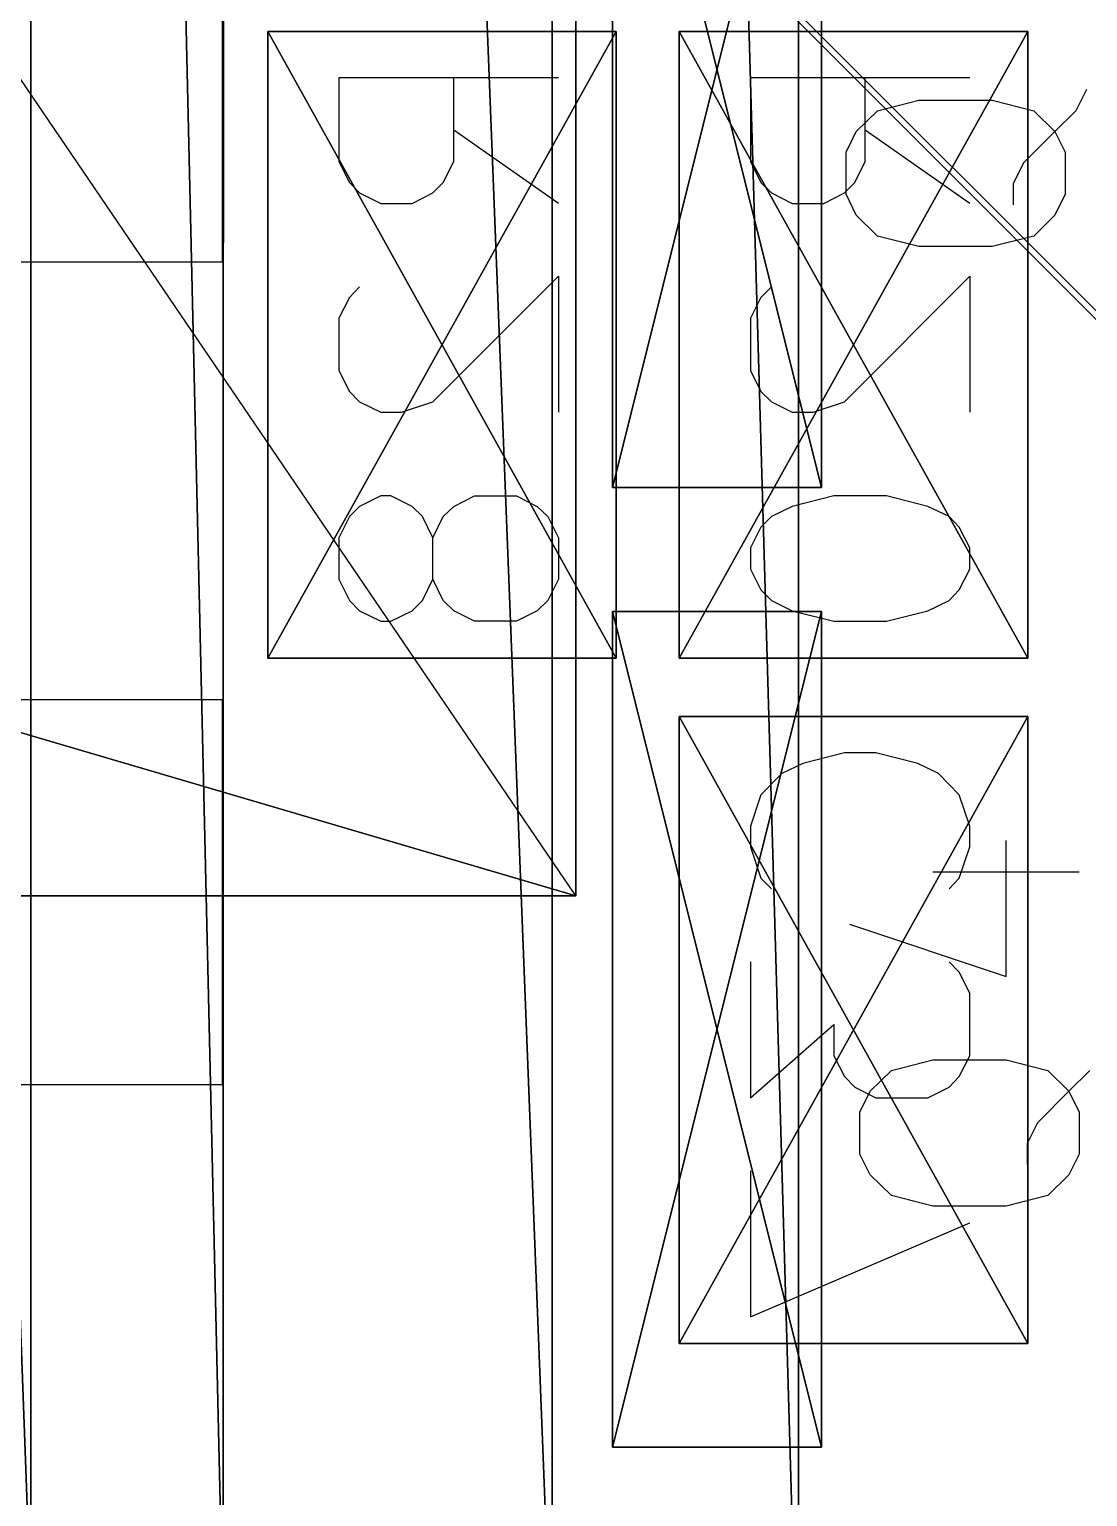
# Model space of a CAD drawing. Header units: metres. Extents: x 0 to 132, y 0 to 132.
# Drawn here: x 72.27 to 76.13, y 51.07 to 56.43 of the extents above; entities that cross this region are included whole.
import ezdxf

# ---------------------------------------------------------------- set-up
doc = ezdxf.new("R2010")
doc.units = ezdxf.units.M

msp = doc.modelspace()

# ---------------------------------------------------------------- linework, layer by layer
at = {"layer": 'Group#119'}
msp.add_line((65.779, 65.7832, 8), (94.0632, 37.4989, 8), dxfattribs=at)
at = {"layer": 'Group#28'}
for p, q in [((72.9771, 55.578, 6.5), (72.9771, 56.9809, 6.5)), ((74.4128, 56.4186, 6.5), (73.1425, 56.4186, 6.5)), ((73.1425, 56.4186, 6.5), (73.1425, 54.1325, 6.5)), ((74.4128, 54.1325, 6.5), (74.4128, 56.4186, 6.5)), ((74.6431, 56.4186, 6.5), (74.6431, 54.1325, 6.5)), ((75.9135, 56.4186, 6.5), (74.6431, 56.4186, 6.5)), ((75.9135, 54.1325, 6.5), (75.9135, 56.4186, 6.5)), ((73.4014, 56.2491, 6.5), (73.4014, 55.9446, 6.5)), ((73.8205, 56.2491, 6.5), (73.4014, 56.2491, 6.5)), ((74.2022, 56.2491, 6.5), (73.8205, 56.2491, 6.5)), ((73.8205, 56.059, 6.5), (73.8205, 56.2491, 6.5)), ((74.9022, 56.2491, 6.5), (74.9022, 55.9446, 6.5)), ((75.3213, 56.2491, 6.5), (74.9022, 56.2491, 6.5)), ((75.703, 56.2491, 6.5), (75.3213, 56.2491, 6.5)), ((75.3213, 56.059, 6.5), (75.3213, 56.2491, 6.5)), ((74.2022, 55.7916, 6.5), (73.8205, 56.059, 6.5)), ((73.8205, 55.9446, 6.5), (73.8205, 56.059, 6.5)), ((75.703, 55.7916, 6.5), (75.3213, 56.059, 6.5)), ((75.3213, 55.9446, 6.5), (75.3213, 56.059, 6.5)), ((73.4014, 55.9446, 6.5), (73.4403, 55.8674, 6.5)), ((73.7817, 55.8674, 6.5), (73.8205, 55.9446, 6.5)), ((74.9022, 55.9446, 6.5), (74.941, 55.8674, 6.5)), ((75.2838, 55.8674, 6.5), (75.3213, 55.9446, 6.5)), ((73.4403, 55.8674, 6.5), (73.4773, 55.8302, 6.5)), ((73.7447, 55.8302, 6.5), (73.7817, 55.8674, 6.5)), ((74.941, 55.8674, 6.5), (74.9794, 55.8302, 6.5)), ((75.2454, 55.8302, 6.5), (75.2838, 55.8674, 6.5)), ((73.4773, 55.8302, 6.5), (73.5545, 55.7916, 6.5)), ((73.6689, 55.7916, 6.5), (73.7447, 55.8302, 6.5)), ((74.9794, 55.8302, 6.5), (75.0552, 55.7916, 6.5)), ((75.1696, 55.7916, 6.5), (75.2454, 55.8302, 6.5)), ((73.5545, 55.7916, 6.5), (73.6689, 55.7916, 6.5)), ((75.0552, 55.7916, 6.5), (75.1696, 55.7916, 6.5)), ((69.5786, 55.578, 6.5), (72.9771, 55.578, 6.5)), ((73.7447, 55.0681, 6.5), (74.2022, 55.5257, 6.5)), ((74.2022, 55.5257, 6.5), (74.2022, 55.0296, 6.5)), ((75.2454, 55.0681, 6.5), (75.703, 55.5257, 6.5)), ((75.703, 55.5257, 6.5), (75.703, 55.0296, 6.5)), ((73.4403, 55.4485, 6.5), (73.4014, 55.3727, 6.5)), ((73.4773, 55.4871, 6.5), (73.4403, 55.4485, 6.5)), ((74.941, 55.4485, 6.5), (74.9022, 55.3727, 6.5)), ((74.9794, 55.4871, 6.5), (74.941, 55.4485, 6.5)), ((73.4014, 55.3727, 6.5), (73.4014, 55.1825, 6.5)), ((74.9022, 55.3727, 6.5), (74.9022, 55.1825, 6.5)), ((73.4014, 55.1825, 6.5), (73.4403, 55.1054, 6.5)), ((74.9022, 55.1825, 6.5), (74.941, 55.1054, 6.5)), ((73.4403, 55.1054, 6.5), (73.4773, 55.0681, 6.5)), ((73.4773, 55.0681, 6.5), (73.5545, 55.0296, 6.5)), ((73.6305, 55.0296, 6.5), (73.7447, 55.0681, 6.5)), ((74.941, 55.1054, 6.5), (74.9794, 55.0681, 6.5)), ((74.9794, 55.0681, 6.5), (75.0552, 55.0296, 6.5)), ((75.1311, 55.0296, 6.5), (75.2454, 55.0681, 6.5)), ((73.5545, 55.0296, 6.5), (73.6305, 55.0296, 6.5)), ((75.0552, 55.0296, 6.5), (75.1311, 55.0296, 6.5)), ((73.5545, 54.725, 6.5), (73.4773, 54.6864, 6.5)), ((73.5915, 54.725, 6.5), (73.5545, 54.725, 6.5)), ((73.6689, 54.6864, 6.5), (73.5915, 54.725, 6.5)), ((73.8205, 54.6864, 6.5), (73.8964, 54.725, 6.5)), ((73.8964, 54.725, 6.5), (74.049, 54.725, 6.5)), ((74.049, 54.725, 6.5), (74.125, 54.6864, 6.5)), ((75.2066, 54.725, 6.5), (75.0552, 54.6864, 6.5)), ((75.3981, 54.725, 6.5), (75.2066, 54.725, 6.5)), ((75.5499, 54.6864, 6.5), (75.3981, 54.725, 6.5)), ((73.4403, 54.6492, 6.5), (73.4014, 54.572, 6.5)), ((73.4773, 54.6864, 6.5), (73.4403, 54.6492, 6.5)), ((73.7062, 54.6492, 6.5), (73.6689, 54.6864, 6.5)), ((73.7447, 54.572, 6.5), (73.7062, 54.6492, 6.5)), ((73.7447, 54.572, 6.5), (73.7817, 54.6492, 6.5)), ((73.7817, 54.6492, 6.5), (73.8205, 54.6864, 6.5)), ((74.125, 54.6864, 6.5), (74.1634, 54.6492, 6.5)), ((74.1634, 54.6492, 6.5), (74.2022, 54.572, 6.5)), ((74.9794, 54.6492, 6.5), (74.941, 54.6106, 6.5)), ((75.0552, 54.6864, 6.5), (74.9794, 54.6492, 6.5)), ((75.6271, 54.6492, 6.5), (75.5499, 54.6864, 6.5)), ((75.6641, 54.6106, 6.5), (75.6271, 54.6492, 6.5)), ((74.941, 54.6106, 6.5), (74.9022, 54.5348, 6.5)), ((75.703, 54.5348, 6.5), (75.6641, 54.6106, 6.5)), ((73.4014, 54.572, 6.5), (73.4014, 54.4205, 6.5)), ((73.7447, 54.4205, 6.5), (73.7447, 54.572, 6.5)), ((74.2022, 54.572, 6.5), (74.2022, 54.4205, 6.5)), ((74.9022, 54.5348, 6.5), (74.9022, 54.4577, 6.5)), ((75.703, 54.4577, 6.5), (75.703, 54.5348, 6.5)), ((74.9022, 54.4577, 6.5), (74.941, 54.3819, 6.5)), ((75.6641, 54.3819, 6.5), (75.703, 54.4577, 6.5)), ((73.4014, 54.4205, 6.5), (73.4403, 54.3433, 6.5)), ((73.7062, 54.3433, 6.5), (73.7447, 54.4205, 6.5)), ((73.7817, 54.3433, 6.5), (73.7447, 54.4205, 6.5)), ((74.2022, 54.4205, 6.5), (74.1634, 54.3433, 6.5)), ((74.941, 54.3819, 6.5), (74.9794, 54.3433, 6.5)), ((75.6271, 54.3433, 6.5), (75.6641, 54.3819, 6.5)), ((73.4403, 54.3433, 6.5), (73.4773, 54.3061, 6.5)), ((73.6689, 54.3061, 6.5), (73.7062, 54.3433, 6.5)), ((73.8205, 54.3061, 6.5), (73.7817, 54.3433, 6.5)), ((74.1634, 54.3433, 6.5), (74.125, 54.3061, 6.5)), ((74.9794, 54.3433, 6.5), (75.0552, 54.3061, 6.5)), ((75.5499, 54.3061, 6.5), (75.6271, 54.3433, 6.5)), ((73.4773, 54.3061, 6.5), (73.5545, 54.2675, 6.5)), ((73.5545, 54.2675, 6.5), (73.5915, 54.2675, 6.5)), ((73.5915, 54.2675, 6.5), (73.6689, 54.3061, 6.5)), ((73.8964, 54.2675, 6.5), (73.8205, 54.3061, 6.5)), ((74.049, 54.2675, 6.5), (73.8964, 54.2675, 6.5)), ((74.125, 54.3061, 6.5), (74.049, 54.2675, 6.5)), ((75.0552, 54.3061, 6.5), (75.2066, 54.2675, 6.5)), ((75.2066, 54.2675, 6.5), (75.3981, 54.2675, 6.5)), ((75.3981, 54.2675, 6.5), (75.5499, 54.3061, 6.5)), ((73.1425, 54.1325, 6.5), (74.4128, 54.1325, 6.5)), ((74.6431, 54.1325, 6.5), (75.9135, 54.1325, 6.5)), ((72.9771, 53.9809, 6.5), (69.5786, 53.9809, 6.5)), ((72.9771, 52.578, 6.5), (72.9771, 53.9809, 6.5)), ((74.6431, 53.9202, 6.5), (74.6431, 51.6341, 6.5)), ((75.9135, 53.9202, 6.5), (74.6431, 53.9202, 6.5)), ((75.9135, 51.6341, 6.5), (75.9135, 53.9202, 6.5)), ((75.2454, 53.7879, 6.5), (75.0938, 53.749, 6.5)), ((75.3597, 53.7879, 6.5), (75.2454, 53.7879, 6.5)), ((75.5129, 53.749, 6.5), (75.3597, 53.7879, 6.5)), ((75.0938, 53.749, 6.5), (75.0164, 53.7121, 6.5)), ((75.5887, 53.7121, 6.5), (75.5129, 53.749, 6.5)), ((75.0164, 53.7121, 6.5), (74.941, 53.635, 6.5)), ((75.6641, 53.635, 6.5), (75.5887, 53.7121, 6.5)), ((74.941, 53.635, 6.5), (74.9022, 53.5206, 6.5)), ((75.703, 53.5206, 6.5), (75.6641, 53.635, 6.5)), ((74.9022, 53.5206, 6.5), (74.9022, 53.4448, 6.5)), ((75.703, 53.4448, 6.5), (75.703, 53.5206, 6.5)), ((74.9022, 53.4448, 6.5), (74.941, 53.3304, 6.5)), ((75.6641, 53.3304, 6.5), (75.703, 53.4448, 6.5)), ((74.941, 53.3304, 6.5), (74.9794, 53.2918, 6.5)), ((75.6271, 53.2918, 6.5), (75.6641, 53.3304, 6.5)), ((74.9022, 53.0259, 6.5), (74.9022, 52.5298, 6.5)), ((75.6641, 52.9873, 6.5), (75.6271, 53.0259, 6.5)), ((75.703, 52.9112, 6.5), (75.6641, 52.9873, 6.5)), ((75.703, 52.6827, 6.5), (75.703, 52.9112, 6.5)), ((74.9022, 52.5298, 6.5), (75.2066, 52.7971, 6.5)), ((75.2066, 52.7971, 6.5), (75.2066, 52.6827, 6.5)), ((75.2066, 52.6827, 6.5), (75.2454, 52.607, 6.5)), ((75.6641, 52.607, 6.5), (75.703, 52.6827, 6.5)), ((75.2454, 52.607, 6.5), (75.2838, 52.5684, 6.5)), ((75.6271, 52.5684, 6.5), (75.6641, 52.607, 6.5)), ((69.5786, 52.578, 6.5), (72.9771, 52.578, 6.5)), ((75.2838, 52.5684, 6.5), (75.3597, 52.5298, 6.5)), ((75.5499, 52.5298, 6.5), (75.6271, 52.5684, 6.5)), ((75.3597, 52.5298, 6.5), (75.5499, 52.5298, 6.5)), ((74.9022, 52.2638, 6.5), (74.9022, 51.7305, 6.5)), ((74.9022, 51.7305, 6.5), (75.703, 52.0733, 6.5)), ((74.6431, 51.6341, 6.5), (75.9135, 51.6341, 6.5))]:
    msp.add_line(p, q, dxfattribs=at)
at = {"layer": 'Group#32'}
msp.add_line((65.7659, 65.7659, 8), (94.0501, 37.4817, 8), dxfattribs=at)
at = {"layer": 'Group#5'}
for p, q in [((74.3994, 54.7553, 8), (74.3994, 57.8036, 8)), ((75.1615, 57.8036, 8), (75.1615, 54.7553, 8)), ((76.1275, 56.2064, 8), (76.0889, 56.1292, 8)), ((75.3654, 56.1292, 8), (75.517, 56.1678, 8)), ((75.517, 56.1678, 8), (75.7843, 56.1678, 8)), ((75.7843, 56.1678, 8), (75.9359, 56.1292, 8)), ((75.2882, 56.0535, 8), (75.3654, 56.1292, 8)), ((75.9359, 56.1292, 8), (76.0131, 56.0535, 8)), ((76.0889, 56.1292, 8), (76.0131, 56.0535, 8)), ((75.251, 55.9777, 8), (75.2882, 56.0535, 8)), ((76.0131, 56.0535, 8), (75.8987, 55.9391, 8)), ((76.0131, 56.0535, 8), (76.0503, 55.9777, 8)), ((75.251, 55.8247, 8), (75.251, 55.9777, 8)), ((76.0503, 55.9777, 8), (76.0503, 55.8247, 8)), ((75.8987, 55.9391, 8), (75.8601, 55.8633, 8)), ((75.2882, 55.7489, 8), (75.251, 55.8247, 8)), ((75.8601, 55.8633, 8), (75.8601, 55.7861, 8)), ((76.0503, 55.8247, 8), (76.0131, 55.7489, 8)), ((75.3654, 55.6717, 8), (75.2882, 55.7489, 8)), ((76.0131, 55.7489, 8), (75.9359, 55.6717, 8)), ((75.517, 55.6345, 8), (75.3654, 55.6717, 8)), ((75.9359, 55.6717, 8), (75.7843, 55.6345, 8)), ((75.7843, 55.6345, 8), (75.517, 55.6345, 8)), ((75.1615, 54.7553, 8), (74.3994, 54.7553, 8)), ((74.3994, 51.2551, 8), (74.3994, 54.3033, 8)), ((74.3994, 54.3033, 8), (75.1615, 54.3033, 8)), ((75.1615, 54.3033, 8), (75.1615, 51.2551, 8)), ((75.8353, 52.9721, 8), (75.8353, 53.4682, 8)), ((75.568, 53.3539, 8), (76.1013, 53.3539, 8)), ((75.2634, 53.1623, 8), (75.8353, 52.9721, 8)), ((75.4164, 52.629, 8), (75.568, 52.6676, 8)), ((75.568, 52.6676, 8), (75.8353, 52.6676, 8)), ((75.8353, 52.6676, 8), (75.9869, 52.629, 8)), ((75.3392, 52.5532, 8), (75.4164, 52.629, 8)), ((75.9869, 52.629, 8), (76.0641, 52.5532, 8)), ((76.1399, 52.629, 8), (76.0641, 52.5532, 8)), ((75.302, 52.4774, 8), (75.3392, 52.5532, 8)), ((76.0641, 52.5532, 8), (75.9497, 52.4388, 8)), ((76.0641, 52.5532, 8), (76.1013, 52.4774, 8)), ((75.302, 52.3245, 8), (75.302, 52.4774, 8)), ((76.1013, 52.4774, 8), (76.1013, 52.3245, 8)), ((75.9497, 52.4388, 8), (75.9111, 52.363, 8)), ((75.9111, 52.363, 8), (75.9111, 52.2859, 8)), ((75.3392, 52.2487, 8), (75.302, 52.3245, 8)), ((76.1013, 52.3245, 8), (76.0641, 52.2487, 8)), ((75.4164, 52.1729, 8), (75.3392, 52.2487, 8)), ((76.0641, 52.2487, 8), (75.9869, 52.1729, 8)), ((75.568, 52.1343, 8), (75.4164, 52.1729, 8)), ((75.8353, 52.1343, 8), (75.568, 52.1343, 8)), ((75.9869, 52.1729, 8), (75.8353, 52.1343, 8)), ((75.1615, 51.2551, 8), (74.3994, 51.2551, 8))]:
    msp.add_line(p, q, dxfattribs=at)
at = {"layer": 'Group#94'}
msp.add_line((74.2659, 53.2659, 16), (65.7659, 65.7659, 16), dxfattribs=at)

# ---------------------------------------------------------------- meshes
at = {"layer": 'Group#103'}
mesh = msp.add_polyface(dxfattribs=at)
corners = [(66.7898, 44.2877, 8), (66.7802, 87.783, 8), (66.7802, 43.7819, 8), (66.7898, 87.2704, 8), (66.7995, 44.5798, 8), (66.7995, 86.9782, 8), (66.8174, 44.8995, 8), (66.8174, 86.6587, 8), (66.8477, 45.2482, 8), (80.7798, 60.3888, 8), (81.1794, 47.8802, 8), (80.8817, 59.2767, 8), (80.981, 58.5753, 8), (81.1822, 57.3764, 8), (82.2791, 47.2808, 8), (81.382, 56.4779, 8), (82.1286, 48.9336, 8), (81.7816, 54.9758, 8), (82.1826, 53.7769, 8), (82.1456, 49.063, 8), (82.1956, 49.1836, 8), (82.4817, 52.9776, 8), (82.275, 49.2872, 8), (82.3786, 49.3666, 8), (82.4992, 49.4166, 8), (82.9819, 51.776, 8), (82.6286, 49.4336, 8), (82.758, 49.4166, 8), (82.8786, 49.3666, 8), (82.9821, 49.2872, 8), (83.6806, 50.3759, 8), (83.0616, 49.1836, 8), (83.1115, 49.063, 8), (64.7779, 43.7819, 8), (66.7802, 25.7819, 8), (64.7779, 87.783, 8), (66.7802, 105.7819, 8), (64.6592, 85.8303, 8), (64.6592, 45.7277, 8), (64.709, 45.2482, 8), (64.709, 86.3097, 8), (64.7408, 44.8995, 8), (64.7408, 86.6587, 8), (64.7588, 44.5798, 8), (64.7588, 86.9782, 8), (64.7682, 44.2877, 8), (64.7682, 87.2704, 8)]
mesh.append_faces([[corners[k] for k in face] for face in [(0, 1, 2), (9, 10, 11), (11, 10, 12), (12, 10, 13), (13, 14, 15), (15, 16, 17), (18, 20, 21), (21, 24, 25), (25, 29, 30)]], dxfattribs={"vtx0": -1, "vtx1": -1})
mesh.append_faces([[corners[k] for k in face] for face in [(15, 14, 16), (33, 34, 35)]], dxfattribs={"vtx0": -1, "vtx1": -1, "vtx2": -1})
mesh.append_faces([[corners[k] for k in face] for face in [(3, 0, 4), (5, 4, 6), (7, 6, 8), (13, 10, 14), (16, 18, 17), (18, 16, 19), (18, 19, 20), (21, 20, 22), (21, 22, 23), (21, 23, 24), (25, 24, 26), (25, 26, 27), (25, 27, 28), (25, 28, 29), (30, 29, 31), (30, 31, 32), (36, 34, 2), (37, 38, 39), (40, 39, 41), (42, 41, 43), (44, 43, 45), (46, 45, 33)]], dxfattribs={"vtx0": -1, "vtx2": -1})
mesh = msp.add_polyface(dxfattribs=at)
corners = [(81.1822, 83.6804, 6.5), (80.7798, 71.1691, 6.5), (79.7821, 82.9834, 6.5), (80.879, 72.2786, 6.5), (80.9782, 72.98, 6.5), (81.1794, 74.1791, 6.5), (81.3792, 75.0786, 6.5), (82.2818, 84.2798, 6.5), (82.1286, 82.6327, 6.5), (81.7789, 76.5793, 6.5), (82.1799, 77.7784, 6.5), (82.1456, 82.5033, 6.5), (82.1956, 82.3827, 6.5), (82.4803, 78.5775, 6.5), (82.275, 82.2792, 6.5), (82.3786, 82.1997, 6.5), (82.4992, 82.1498, 6.5), (82.9805, 79.7795, 6.5), (82.6286, 82.1327, 6.5), (82.758, 82.1498, 6.5), (82.8786, 82.1997, 6.5), (82.9821, 82.2792, 6.5), (83.6792, 81.1792, 6.5), (83.0616, 82.3827, 6.5), (83.1115, 82.5033, 6.5), (66.7898, 87.2704, 6.5), (66.7802, 43.7819, 6.5), (66.7802, 87.783, 6.5), (66.7898, 44.2877, 6.5), (66.7995, 86.9782, 6.5), (66.7995, 44.5798, 6.5), (66.8174, 86.6587, 6.5), (66.8174, 44.8995, 6.5), (66.8477, 86.3097, 6.5), (64.7779, 87.783, 6.5), (66.7802, 105.7819, 6.5), (64.7779, 43.7819, 6.5), (66.7802, 25.7819, 6.5), (64.709, 45.2482, 6.5), (64.709, 86.3097, 6.5), (64.7408, 86.6587, 6.5), (64.7408, 44.8995, 6.5), (64.7588, 86.9782, 6.5), (64.7588, 44.5798, 6.5), (64.7682, 87.2704, 6.5), (64.7682, 44.2877, 6.5)]
mesh.append_faces([[corners[k] for k in face] for face in [(0, 1, 2), (1, 0, 3), (3, 0, 4), (4, 0, 5), (5, 0, 6), (6, 8, 9), (10, 12, 13), (13, 16, 17), (17, 21, 22), (25, 26, 27)]], dxfattribs={"vtx0": -1, "vtx1": -1})
mesh.append_faces([[corners[k] for k in face] for face in [(6, 7, 8), (34, 35, 36)]], dxfattribs={"vtx0": -1, "vtx1": -1, "vtx2": -1})
mesh.append_faces([[corners[k] for k in face] for face in [(6, 0, 7), (8, 10, 9), (10, 8, 11), (10, 11, 12), (13, 12, 14), (13, 14, 15), (13, 15, 16), (17, 16, 18), (17, 18, 19), (17, 19, 20), (17, 20, 21), (22, 21, 23), (22, 23, 24), (28, 25, 29), (30, 29, 31), (32, 31, 33), (37, 35, 27), (38, 39, 40), (41, 40, 42), (43, 42, 44), (45, 44, 34)]], dxfattribs={"vtx0": -1, "vtx2": -1})
mesh = msp.add_polyface(dxfattribs=at)
corners = [(66.8477, 45.2482, 6.5), (66.8477, 86.3097, 6.5), (66.8987, 85.8303, 6.5), (66.8987, 45.7277, 6.5), (66.9703, 85.3092, 6.5), (66.9703, 46.2486, 6.5), (67.0393, 84.9, 6.5), (67.0393, 46.6579, 6.5), (67.0999, 84.5804, 6.5), (67.0999, 46.9776, 6.5), (67.2088, 84.0802, 6.5), (67.2088, 47.4779, 6.5), (67.3493, 83.5386, 6.5), (67.3493, 48.0194, 6.5), (67.4472, 83.2494, 6.5), (67.4472, 48.3088, 6.5), (67.5395, 83.0289, 6.5), (67.5395, 48.5293, 6.5), (67.6993, 82.7189, 6.5), (67.6993, 48.8394, 6.5), (67.8688, 82.4391, 6.5), (67.8688, 49.1188, 6.5), (68.07, 82.1592, 6.5), (68.07, 49.3989, 6.5), (68.2478, 81.9484, 6.5), (68.2478, 49.6097, 6.5), (68.3801, 81.8093, 6.5), (68.3801, 49.7489, 6.5), (68.5579, 81.6397, 6.5), (68.5579, 49.9198, 6.5), (68.7108, 81.5101, 6.5), (68.7108, 50.0493, 6.5), (68.8776, 81.3792, 6.5), (68.8776, 50.1788, 6.5), (69.0994, 81.2304, 6.5), (69.0994, 50.3277, 6.5), (69.2786, 81.1189, 6.5), (69.2786, 50.4393, 6.5), (69.4591, 81.0294, 6.5), (69.4591, 50.5289, 6.5), (69.6396, 80.9587, 6.5), (69.6396, 50.6005, 6.5), (69.929, 80.879, 6.5), (69.929, 50.6791, 6.5), (70.1688, 80.8392, 6.5), (70.1688, 50.719, 6.5), (70.6484, 80.788, 6.5), (70.6484, 50.77, 6.5), (70.9887, 80.781, 6.5), (70.9887, 50.7783, 6.5), (71.1693, 80.781, 6.5), (71.1693, 50.7783, 6.5), (72.2813, 80.8819, 6.5), (72.98, 50.5798, 6.5), (72.9828, 80.981, 6.5), (74.1789, 50.3786, 6.5), (74.1817, 81.1822, 6.5), (75.0774, 50.1788, 6.5), (75.0802, 81.3821, 6.5), (76.5795, 49.7792, 6.5), (76.5822, 81.7814, 6.5), (77.7784, 49.3782, 6.5), (77.7811, 82.1826, 6.5), (64.5877, 46.2486, 6.5), (64.5877, 85.3092, 6.5), (64.6592, 85.8303, 6.5), (64.6592, 45.7277, 6.5), (64.709, 86.3097, 6.5)]
mesh.append_faces([[corners[k] for k in face] for face in [(0, 1, 2), (3, 2, 4), (5, 4, 6), (7, 6, 8), (9, 8, 10), (11, 10, 12), (13, 12, 14), (15, 14, 16), (17, 16, 18), (19, 18, 20), (21, 20, 22), (23, 22, 24), (25, 24, 26), (27, 26, 28), (29, 28, 30), (31, 30, 32), (33, 32, 34), (35, 34, 36), (37, 36, 38), (39, 38, 40), (41, 40, 42), (43, 42, 44), (45, 44, 46), (47, 46, 48), (49, 48, 50), (51, 50, 52), (53, 52, 54), (55, 54, 56), (57, 56, 58), (59, 58, 60), (61, 60, 62), (63, 64, 65), (66, 65, 67)]], dxfattribs={"vtx0": -1, "vtx2": -1})
mesh = msp.add_polyface(dxfattribs=at)
corners = [(66.8477, 86.3097, 8), (66.8477, 45.2482, 8), (66.8987, 45.7277, 8), (66.8987, 85.8303, 8), (66.9703, 46.2486, 8), (66.9703, 85.3092, 8), (67.0393, 46.6579, 8), (67.0393, 84.9, 8), (67.0999, 46.9776, 8), (67.0999, 84.5804, 8), (67.2088, 47.4779, 8), (67.2088, 84.0802, 8), (67.3493, 48.0194, 8), (67.3493, 83.5386, 8), (67.4472, 48.3088, 8), (67.4472, 83.2494, 8), (67.5395, 48.5293, 8), (67.5395, 83.0289, 8), (67.6993, 48.8394, 8), (67.6993, 82.7189, 8), (67.8688, 49.1188, 8), (67.8688, 82.4391, 8), (68.07, 49.3989, 8), (68.07, 82.1592, 8), (68.2478, 49.6097, 8), (68.2478, 81.9484, 8), (68.3801, 49.7489, 8), (68.3801, 81.8093, 8), (68.5579, 49.9198, 8), (68.5579, 81.6397, 8), (68.7108, 50.0493, 8), (68.7108, 81.5101, 8), (68.8776, 50.1788, 8), (68.8776, 81.3792, 8), (69.0994, 50.3277, 8), (69.0994, 81.2304, 8), (69.2786, 50.4393, 8), (69.2786, 81.1189, 8), (69.4591, 50.5289, 8), (69.4591, 81.0294, 8), (69.6396, 50.6005, 8), (69.6396, 80.9587, 8), (69.929, 50.6791, 8), (69.929, 80.879, 8), (70.1688, 50.719, 8), (70.1688, 80.8392, 8), (70.6484, 50.77, 8), (70.6484, 80.788, 8), (70.9887, 50.7783, 8), (70.9887, 80.781, 8), (71.1693, 50.7783, 8), (71.1693, 80.781, 8), (72.2786, 50.6791, 8), (72.2813, 80.8819, 8), (72.98, 50.5798, 8), (72.9828, 80.981, 8), (74.1789, 50.3786, 8), (74.1817, 81.1822, 8), (75.0774, 50.1788, 8), (75.0802, 81.3821, 8), (76.5795, 49.7792, 8), (76.5822, 81.7814, 8), (77.7784, 49.3782, 8), (77.7811, 82.1826, 8), (78.5776, 49.0791, 8), (64.5877, 85.3092, 8), (64.5877, 46.2486, 8), (64.6592, 45.7277, 8)]
mesh.append_faces([[corners[k] for k in face] for face in [(0, 1, 2), (3, 2, 4), (5, 4, 6), (7, 6, 8), (9, 8, 10), (11, 10, 12), (13, 12, 14), (15, 14, 16), (17, 16, 18), (19, 18, 20), (21, 20, 22), (23, 22, 24), (25, 24, 26), (27, 26, 28), (29, 28, 30), (31, 30, 32), (33, 32, 34), (35, 34, 36), (37, 36, 38), (39, 38, 40), (41, 40, 42), (43, 42, 44), (45, 44, 46), (47, 46, 48), (49, 48, 50), (51, 50, 52), (53, 52, 54), (55, 54, 56), (57, 56, 58), (59, 58, 60), (61, 60, 62), (63, 62, 64), (65, 66, 67)]], dxfattribs={"vtx0": -1, "vtx2": -1})
mesh = msp.add_polyface(dxfattribs=at)
corners = [(69.6396, 80.9587, 8), (69.929, 50.6791, 8), (69.929, 80.879, 8), (70.1688, 50.719, 8), (70.1688, 80.8392, 8), (70.6484, 50.77, 8), (70.6484, 80.788, 8), (70.9887, 50.7783, 8), (70.9887, 80.781, 8), (71.1693, 50.7783, 8), (71.1693, 80.781, 8), (72.2786, 50.6791, 8), (72.2813, 80.8819, 8), (72.98, 50.5798, 8), (72.9828, 80.981, 8), (74.1789, 50.3786, 8), (74.1817, 81.1822, 8), (75.0774, 50.1788, 8), (75.0802, 81.3821, 8), (76.5795, 49.7792, 8), (76.5822, 81.7814, 8), (77.7784, 49.3782, 8), (77.7811, 82.1826, 8), (78.5776, 49.0791, 8), (78.5804, 82.4817, 8), (79.7793, 48.5775, 8), (79.7821, 82.9834, 8), (80.7798, 70.9889, 8), (80.788, 60.9097, 8), (80.788, 70.6484, 8), (80.839, 61.3906, 8), (80.839, 70.1686, 8), (80.879, 61.629, 8), (80.879, 69.929, 8), (80.9579, 61.9184, 8), (80.9579, 69.6395, 8), (81.0292, 62.0989, 8), (81.0292, 69.4591, 8), (81.1188, 62.2795, 8), (81.1188, 69.2786, 8), (81.2304, 62.46, 8), (81.2304, 69.0994, 8), (81.3792, 62.6805, 8), (81.3792, 68.8774, 8), (81.5088, 62.8486, 8), (81.5088, 68.711, 8), (81.6383, 63.0002, 8), (81.6383, 68.5579, 8), (81.8092, 63.178, 8), (81.8092, 68.3801, 8), (80.7798, 71.1691, 8), (81.1822, 83.6804, 8), (80.7798, 60.3888, 8), (80.7798, 60.5693, 8), (80.879, 72.2786, 8), (80.9782, 72.98, 8), (81.1794, 74.1791, 8), (81.3792, 75.0786, 8), (82.2818, 84.2798, 8), (82.1286, 82.6327, 8), (81.7789, 76.5793, 8)]
mesh.append_faces([[corners[k] for k in face] for face in [(0, 1, 2), (2, 3, 4), (4, 5, 6), (6, 7, 8), (8, 9, 10), (10, 11, 12), (12, 13, 14), (14, 15, 16), (16, 17, 18), (18, 19, 20), (20, 21, 22), (22, 23, 24), (24, 25, 26), (27, 28, 29), (29, 30, 31), (31, 32, 33), (33, 34, 35), (35, 36, 37), (37, 38, 39), (39, 40, 41), (41, 42, 43), (43, 44, 45), (45, 46, 47), (47, 48, 49), (26, 50, 51), (50, 53, 27), (51, 57, 58)]], dxfattribs={"vtx0": -1, "vtx1": -1})
mesh.append_faces([[corners[k] for k in face] for face in [(50, 26, 52)]], dxfattribs={"vtx0": -1, "vtx1": -1, "vtx2": -1})
mesh.append_faces([[corners[k] for k in face] for face in [(51, 50, 54), (51, 54, 55), (51, 55, 56), (51, 56, 57), (59, 57, 60)]], dxfattribs={"vtx0": -1, "vtx2": -1})
mesh = msp.add_polyface(dxfattribs=at)
corners = [(80.7798, 60.5693, 6.5), (80.788, 70.6484, 6.5), (80.788, 60.9097, 6.5), (80.839, 70.1686, 6.5), (80.839, 61.3906, 6.5), (80.879, 69.929, 6.5), (80.879, 61.629, 6.5), (80.9579, 69.6395, 6.5), (80.9579, 61.9184, 6.5), (81.0292, 69.4591, 6.5), (81.0292, 62.0989, 6.5), (81.1188, 69.2786, 6.5), (81.1188, 62.2795, 6.5), (81.2304, 69.0994, 6.5), (81.2304, 62.46, 6.5), (81.3792, 68.8774, 6.5), (81.3792, 62.6805, 6.5), (81.5088, 68.711, 6.5), (81.5088, 62.8486, 6.5), (81.6383, 68.5579, 6.5), (81.6383, 63.0002, 6.5), (81.8092, 68.3801, 6.5), (81.8092, 63.178, 6.5), (69.6396, 50.6005, 6.5), (69.929, 80.879, 6.5), (69.929, 50.6791, 6.5), (70.1688, 80.8392, 6.5), (70.1688, 50.719, 6.5), (70.6484, 80.788, 6.5), (70.6484, 50.77, 6.5), (70.9887, 80.781, 6.5), (70.9887, 50.7783, 6.5), (71.1693, 80.781, 6.5), (71.1693, 50.7783, 6.5), (72.2813, 80.8819, 6.5), (72.2786, 50.6791, 6.5), (72.98, 50.5798, 6.5), (72.9828, 80.981, 6.5), (74.1789, 50.3786, 6.5), (74.1817, 81.1822, 6.5), (75.0774, 50.1788, 6.5), (75.0802, 81.3821, 6.5), (76.5795, 49.7792, 6.5), (76.5822, 81.7814, 6.5), (77.7784, 49.3782, 6.5), (77.7811, 82.1826, 6.5), (78.5776, 49.0791, 6.5), (78.5804, 82.4817, 6.5), (79.7793, 48.5775, 6.5), (79.7821, 82.9834, 6.5), (81.1794, 47.8802, 6.5), (80.7798, 60.3888, 6.5), (80.7798, 70.9889, 6.5), (80.8817, 59.2767, 6.5), (80.981, 58.5753, 6.5), (81.1822, 57.3764, 6.5), (82.2791, 47.2808, 6.5), (81.382, 56.4779, 6.5), (82.1286, 48.9336, 6.5), (81.7816, 54.9758, 6.5)]
mesh.append_faces([[corners[k] for k in face] for face in [(0, 1, 2), (2, 3, 4), (4, 5, 6), (6, 7, 8), (8, 9, 10), (10, 11, 12), (12, 13, 14), (14, 15, 16), (16, 17, 18), (18, 19, 20), (20, 21, 22), (23, 24, 25), (25, 26, 27), (27, 28, 29), (29, 30, 31), (31, 32, 33), (33, 34, 35), (35, 34, 36), (36, 37, 38), (38, 39, 40), (40, 41, 42), (42, 43, 44), (44, 45, 46), (46, 47, 48), (48, 49, 50), (51, 52, 0), (50, 55, 56)]], dxfattribs={"vtx0": -1, "vtx1": -1})
mesh.append_faces([[corners[k] for k in face] for face in [(50, 49, 51)]], dxfattribs={"vtx0": -1, "vtx1": -1, "vtx2": -1})
mesh.append_faces([[corners[k] for k in face] for face in [(50, 51, 53), (50, 53, 54), (50, 54, 55), (56, 55, 57), (58, 57, 59)]], dxfattribs={"vtx0": -1, "vtx2": -1})
at = {"layer": 'Group#21'}
mesh = msp.add_polyface(dxfattribs=at)
corners = [(75.1615, 57.8036, 8), (74.3994, 54.7553, 8), (74.3994, 57.8036, 8), (75.1615, 54.7553, 8)]
mesh.append_faces([[corners[k] for k in face] for face in [(0, 1, 2), (1, 0, 3)]], dxfattribs={"vtx0": -1})
mesh = msp.add_polyface(dxfattribs=at)
corners = [(74.3994, 57.8036, 8.5), (74.3994, 54.7553, 8), (74.3994, 54.7553, 8.5), (74.3994, 57.8036, 8)]
mesh.append_faces([[corners[k] for k in face] for face in [(0, 1, 2), (1, 0, 3)]], dxfattribs={"vtx0": -1})
mesh = msp.add_polyface(dxfattribs=at)
corners = [(75.1615, 54.7553, 8.5), (74.3994, 57.8036, 8.5), (74.3994, 54.7553, 8.5), (75.1615, 57.8036, 8.5)]
mesh.append_faces([[corners[k] for k in face] for face in [(0, 1, 2), (1, 0, 3)]], dxfattribs={"vtx0": -1})
mesh = msp.add_polyface(dxfattribs=at)
corners = [(75.1615, 57.8036, 8), (75.1615, 54.7553, 8.5), (75.1615, 54.7553, 8), (75.1615, 57.8036, 8.5)]
mesh.append_faces([[corners[k] for k in face] for face in [(0, 1, 2), (1, 0, 3)]], dxfattribs={"vtx0": -1})
mesh = msp.add_polyface(dxfattribs=at)
corners = [(75.1615, 54.7553, 8.5), (74.3994, 54.7553, 8), (75.1615, 54.7553, 8), (74.3994, 54.7553, 8.5)]
mesh.append_faces([[corners[k] for k in face] for face in [(0, 1, 2), (1, 0, 3)]], dxfattribs={"vtx0": -1})
mesh = msp.add_polyface(dxfattribs=at)
corners = [(74.3994, 54.3033, 8.5), (75.1615, 54.3033, 8), (74.3994, 54.3033, 8), (75.1615, 54.3033, 8.5)]
mesh.append_faces([[corners[k] for k in face] for face in [(0, 1, 2), (1, 0, 3)]], dxfattribs={"vtx0": -1})
mesh = msp.add_polyface(dxfattribs=at)
corners = [(75.1615, 54.3033, 8), (74.3994, 51.2551, 8), (74.3994, 54.3033, 8), (75.1615, 51.2551, 8)]
mesh.append_faces([[corners[k] for k in face] for face in [(0, 1, 2), (1, 0, 3)]], dxfattribs={"vtx0": -1})
mesh = msp.add_polyface(dxfattribs=at)
corners = [(74.3994, 54.3033, 8.5), (74.3994, 51.2551, 8), (74.3994, 51.2551, 8.5), (74.3994, 54.3033, 8)]
mesh.append_faces([[corners[k] for k in face] for face in [(0, 1, 2), (1, 0, 3)]], dxfattribs={"vtx0": -1})
mesh = msp.add_polyface(dxfattribs=at)
corners = [(75.1615, 51.2551, 8.5), (74.3994, 54.3033, 8.5), (74.3994, 51.2551, 8.5), (75.1615, 54.3033, 8.5)]
mesh.append_faces([[corners[k] for k in face] for face in [(0, 1, 2), (1, 0, 3)]], dxfattribs={"vtx0": -1})
mesh = msp.add_polyface(dxfattribs=at)
corners = [(75.1615, 54.3033, 8), (75.1615, 51.2551, 8.5), (75.1615, 51.2551, 8), (75.1615, 54.3033, 8.5)]
mesh.append_faces([[corners[k] for k in face] for face in [(0, 1, 2), (1, 0, 3)]], dxfattribs={"vtx0": -1})
mesh = msp.add_polyface(dxfattribs=at)
corners = [(75.1615, 51.2551, 8.5), (74.3994, 51.2551, 8), (75.1615, 51.2551, 8), (74.3994, 51.2551, 8.5)]
mesh.append_faces([[corners[k] for k in face] for face in [(0, 1, 2), (1, 0, 3)]], dxfattribs={"vtx0": -1})
at = {"layer": 'Group#53'}
mesh = msp.add_polyface(dxfattribs=at)
corners = [(75.9135, 53.9202, 6.2), (74.6431, 51.6341, 6.2), (74.6431, 53.9202, 6.2), (75.9135, 51.6341, 6.2)]
mesh.append_faces([[corners[k] for k in face] for face in [(0, 1, 2), (1, 0, 3)]], dxfattribs={"vtx0": -1})
mesh = msp.add_polyface(dxfattribs=at)
corners = [(75.9135, 51.6341, 6.5), (74.6431, 53.9202, 6.5), (74.6431, 51.6341, 6.5), (75.9135, 53.9202, 6.5)]
mesh.append_faces([[corners[k] for k in face] for face in [(0, 1, 2), (1, 0, 3)]], dxfattribs={"vtx0": -1})
mesh = msp.add_polyface(dxfattribs=at)
corners = [(74.6431, 53.9202, 6.5), (75.9135, 53.9202, 6.2), (74.6431, 53.9202, 6.2), (75.9135, 53.9202, 6.5)]
mesh.append_faces([[corners[k] for k in face] for face in [(0, 1, 2), (1, 0, 3)]], dxfattribs={"vtx0": -1})
mesh = msp.add_polyface(dxfattribs=at)
corners = [(74.6431, 53.9202, 6.5), (74.6431, 51.6341, 6.2), (74.6431, 51.6341, 6.5), (74.6431, 53.9202, 6.2)]
mesh.append_faces([[corners[k] for k in face] for face in [(0, 1, 2), (1, 0, 3)]], dxfattribs={"vtx0": -1})
mesh = msp.add_polyface(dxfattribs=at)
corners = [(75.9135, 53.9202, 6.2), (75.9135, 51.6341, 6.5), (75.9135, 51.6341, 6.2), (75.9135, 53.9202, 6.5)]
mesh.append_faces([[corners[k] for k in face] for face in [(0, 1, 2), (1, 0, 3)]], dxfattribs={"vtx0": -1})
mesh = msp.add_polyface(dxfattribs=at)
corners = [(75.9135, 51.6341, 6.5), (74.6431, 51.6341, 6.2), (75.9135, 51.6341, 6.2), (74.6431, 51.6341, 6.5)]
mesh.append_faces([[corners[k] for k in face] for face in [(0, 1, 2), (1, 0, 3)]], dxfattribs={"vtx0": -1})
at = {"layer": 'Group#54'}
mesh = msp.add_polyface(dxfattribs=at)
corners = [(75.9135, 56.4186, 6.2), (74.6431, 54.1325, 6.2), (74.6431, 56.4186, 6.2), (75.9135, 54.1325, 6.2)]
mesh.append_faces([[corners[k] for k in face] for face in [(0, 1, 2), (1, 0, 3)]], dxfattribs={"vtx0": -1})
mesh = msp.add_polyface(dxfattribs=at)
corners = [(75.9135, 54.1325, 6.5), (74.6431, 56.4186, 6.5), (74.6431, 54.1325, 6.5), (75.9135, 56.4186, 6.5)]
mesh.append_faces([[corners[k] for k in face] for face in [(0, 1, 2), (1, 0, 3)]], dxfattribs={"vtx0": -1})
mesh = msp.add_polyface(dxfattribs=at)
corners = [(74.6431, 56.4186, 6.5), (75.9135, 56.4186, 6.2), (74.6431, 56.4186, 6.2), (75.9135, 56.4186, 6.5)]
mesh.append_faces([[corners[k] for k in face] for face in [(0, 1, 2), (1, 0, 3)]], dxfattribs={"vtx0": -1})
mesh = msp.add_polyface(dxfattribs=at)
corners = [(74.6431, 56.4186, 6.5), (74.6431, 54.1325, 6.2), (74.6431, 54.1325, 6.5), (74.6431, 56.4186, 6.2)]
mesh.append_faces([[corners[k] for k in face] for face in [(0, 1, 2), (1, 0, 3)]], dxfattribs={"vtx0": -1})
mesh = msp.add_polyface(dxfattribs=at)
corners = [(75.9135, 56.4186, 6.2), (75.9135, 54.1325, 6.5), (75.9135, 54.1325, 6.2), (75.9135, 56.4186, 6.5)]
mesh.append_faces([[corners[k] for k in face] for face in [(0, 1, 2), (1, 0, 3)]], dxfattribs={"vtx0": -1})
mesh = msp.add_polyface(dxfattribs=at)
corners = [(75.9135, 54.1325, 6.5), (74.6431, 54.1325, 6.2), (75.9135, 54.1325, 6.2), (74.6431, 54.1325, 6.5)]
mesh.append_faces([[corners[k] for k in face] for face in [(0, 1, 2), (1, 0, 3)]], dxfattribs={"vtx0": -1})
at = {"layer": 'Group#55'}
mesh = msp.add_polyface(dxfattribs=at)
corners = [(73.1425, 56.4186, 6.5), (73.1425, 54.1325, 6.2), (73.1425, 54.1325, 6.5), (73.1425, 56.4186, 6.2)]
mesh.append_faces([[corners[k] for k in face] for face in [(0, 1, 2), (1, 0, 3)]], dxfattribs={"vtx0": -1})
mesh = msp.add_polyface(dxfattribs=at)
corners = [(73.1425, 56.4186, 6.5), (74.4128, 56.4186, 6.2), (73.1425, 56.4186, 6.2), (74.4128, 56.4186, 6.5)]
mesh.append_faces([[corners[k] for k in face] for face in [(0, 1, 2), (1, 0, 3)]], dxfattribs={"vtx0": -1})
mesh = msp.add_polyface(dxfattribs=at)
corners = [(74.4128, 56.4186, 6.2), (73.1425, 54.1325, 6.2), (73.1425, 56.4186, 6.2), (74.4128, 54.1325, 6.2)]
mesh.append_faces([[corners[k] for k in face] for face in [(0, 1, 2), (1, 0, 3)]], dxfattribs={"vtx0": -1})
mesh = msp.add_polyface(dxfattribs=at)
corners = [(74.4128, 54.1325, 6.5), (73.1425, 56.4186, 6.5), (73.1425, 54.1325, 6.5), (74.4128, 56.4186, 6.5)]
mesh.append_faces([[corners[k] for k in face] for face in [(0, 1, 2), (1, 0, 3)]], dxfattribs={"vtx0": -1})
mesh = msp.add_polyface(dxfattribs=at)
corners = [(74.4128, 56.4186, 6.2), (74.4128, 54.1325, 6.5), (74.4128, 54.1325, 6.2), (74.4128, 56.4186, 6.5)]
mesh.append_faces([[corners[k] for k in face] for face in [(0, 1, 2), (1, 0, 3)]], dxfattribs={"vtx0": -1})
mesh = msp.add_polyface(dxfattribs=at)
corners = [(74.4128, 54.1325, 6.5), (73.1425, 54.1325, 6.2), (74.4128, 54.1325, 6.2), (73.1425, 54.1325, 6.5)]
mesh.append_faces([[corners[k] for k in face] for face in [(0, 1, 2), (1, 0, 3)]], dxfattribs={"vtx0": -1})
at = {"layer": 'Group#93'}
mesh = msp.add_polyface(dxfattribs=at)
corners = [(74.2659, 53.2659, 10), (57.2659, 58.2659, 10), (57.2659, 53.2659, 10), (74.2659, 58.2659, 10)]
mesh.append_faces([[corners[k] for k in face] for face in [(0, 1, 2), (1, 0, 3)]], dxfattribs={"vtx0": -1})
mesh = msp.add_polyface(dxfattribs=at)
corners = [(74.2659, 58.2659, 16), (57.2659, 53.2659, 16), (57.2659, 58.2659, 16), (74.2659, 53.2659, 16)]
mesh.append_faces([[corners[k] for k in face] for face in [(0, 1, 2), (1, 0, 3)]], dxfattribs={"vtx0": -1})
mesh = msp.add_polyface(dxfattribs=at)
corners = [(74.2659, 53.2659, 10), (74.2659, 58.2659, 16), (74.2659, 58.2659, 10), (74.2659, 53.2659, 16)]
mesh.append_faces([[corners[k] for k in face] for face in [(0, 1, 2), (1, 0, 3)]], dxfattribs={"vtx0": -1})
mesh = msp.add_polyface(dxfattribs=at)
corners = [(57.2659, 53.2659, 16), (74.2659, 53.2659, 10), (57.2659, 53.2659, 10), (74.2659, 53.2659, 16)]
mesh.append_faces([[corners[k] for k in face] for face in [(0, 1, 2), (1, 0, 3)]], dxfattribs={"vtx0": -1})

doc.saveas('drawing.dxf')
